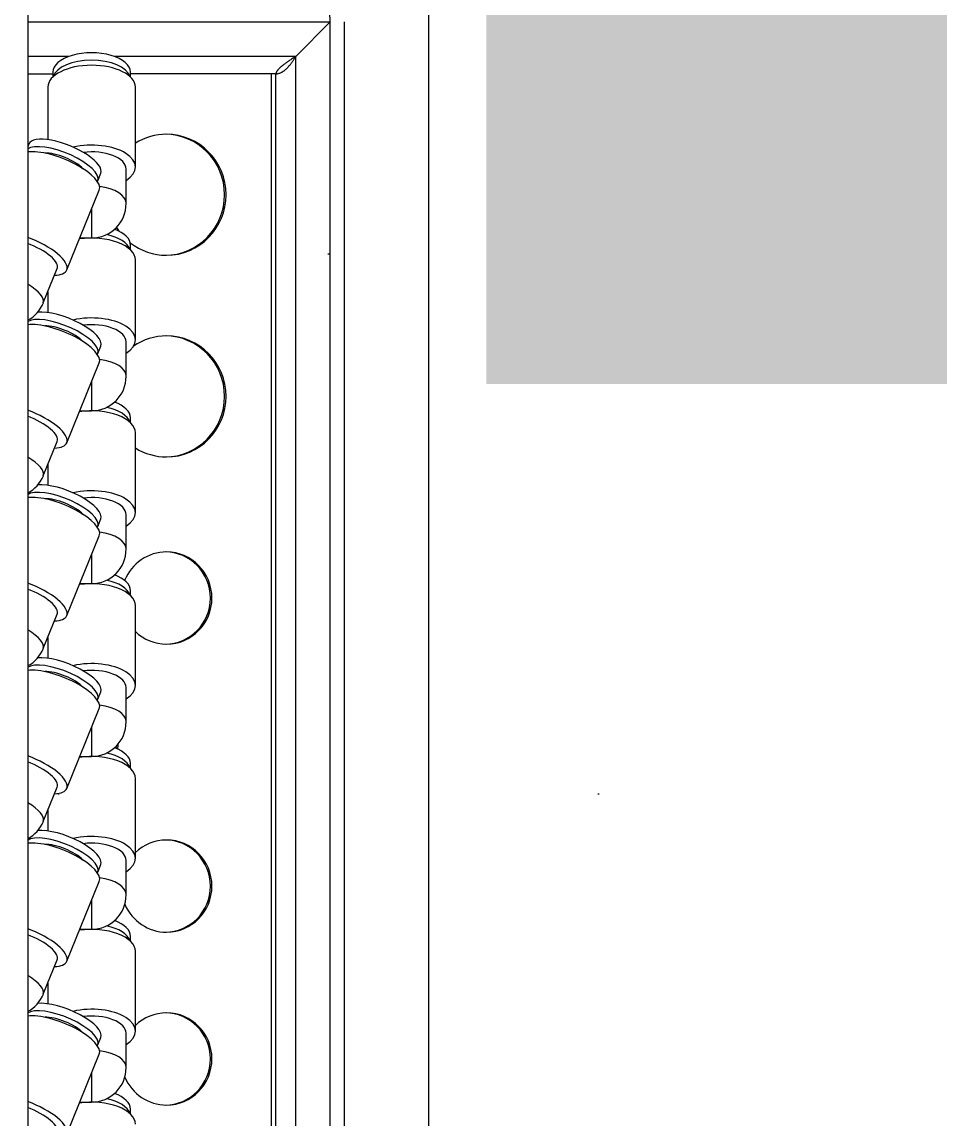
# Model space of a CAD drawing. Header units: millimetres. Extents: x -15291 to 293567, y -98510 to 49398.
# Drawn here: x 51809.3 to 51970, y 25612.4 to 25802.8 of the extents above; entities that cross this region are included whole.
import ezdxf

# ---------------------------------------------------------------- set-up
doc = ezdxf.new("R2010")
doc.units = ezdxf.units.MM
doc.header["$LTSCALE"] = 50
doc.header["$MEASUREMENT"] = 0
doc.linetypes.add('AUSGEZOGEN', pattern=[0])
for name, color, linetype in [('DV16_Standard', 7, 'CONTINUOUS'), ('EL01', 7, 'AUSGEZOGEN'), ('FFU', 4, 'CONTINUOUS'), ('RW01', 4, 'AUSGEZOGEN')]:
    doc.layers.add(name, color=color, linetype=linetype)

msp = doc.modelspace()

# ---------------------------------------------------------------- hatches: boundary and pattern name
at = {"layer": 'FFU'}
h = msp.add_hatch(dxfattribs=at)
h.set_pattern_fill('DOTS,_I', color=256, scale=1500, style=2)
h.set_pattern_definition([(0, (1800, -4800), (46.875, 93.75), [0, -93.75])])
h.paths.add_polyline_path([(51010, 24700), (51910, 24700), (51910, 25900), (51010, 25900)])

# ---------------------------------------------------------------- linework, layer by layer
at = {"layer": 'DV16_Standard', "color": 7, "linetype": 'Continuous', "ltscale": 254}
for p, q in [((51810.34, 25858.82), (51810.34, 25614.32)), ((51810.34, 25858.82), (51810.34, 25614.32)), ((51810.34, 25858.82), (51810.34, 25511.82)), ((51810.34, 25858.82), (51810.34, 25511.82)), ((51810.34, 25802.82), (51862.86, 25802.82)), ((51810.34, 25802.82), (51862.86, 25802.82)), ((51862.86, 25802.82), (51856.9, 25796.82)), ((51862.86, 25802.82), (51856.9, 25796.82)), ((51862.86, 25802.82), (51856.9, 25796.82)), ((51862.86, 25802.82), (51856.9, 25796.82)), ((51862.86, 25502.82), (51862.86, 25802.82)), ((51862.86, 25502.82), (51862.86, 25802.82)), ((51865.34, 25502.82), (51865.34, 25802.82)), ((51865.34, 25502.82), (51865.34, 25802.82)), ((51817.45, 25796.82), (51810.34, 25796.82)), ((51817.45, 25796.82), (51810.34, 25796.82)), ((51817.45, 25796.82), (51810.34, 25796.82)), ((51817.45, 25796.82), (51810.34, 25796.82)), ((51856.9, 25796.82), (51825.42, 25796.82)), ((51856.9, 25796.82), (51825.42, 25796.82)), ((51856.9, 25796.82), (51825.42, 25796.82)), ((51856.9, 25796.82), (51825.42, 25796.82)), ((51856.9, 25508.82), (51856.9, 25796.82)), ((51856.9, 25508.82), (51856.9, 25796.82)), ((51810.34, 25793.82), (51814.69, 25793.82)), ((51810.34, 25793.82), (51814.69, 25793.82)), ((51810.34, 25793.82), (51814.69, 25793.82)), ((51810.34, 25793.82), (51814.69, 25793.82)), ((51814.69, 25794.1), (51814.69, 25793.25)), ((51814.69, 25794.1), (51814.69, 25793.25)), ((51814.69, 25794.1), (51814.69, 25793.25)), ((51814.69, 25794.1), (51814.69, 25793.25)), ((51828.19, 25793.25), (51828.19, 25794.1)), ((51828.19, 25793.25), (51828.19, 25794.1)), ((51828.19, 25793.25), (51828.19, 25794.1)), ((51828.19, 25793.25), (51828.19, 25794.1)), ((51853.43, 25793.82), (51828.19, 25793.82)), ((51853.43, 25793.82), (51828.19, 25793.82)), ((51853.43, 25793.82), (51828.19, 25793.82)), ((51853.43, 25793.82), (51828.19, 25793.82)), ((51852.65, 25511.82), (51852.65, 25793.82)), ((51852.65, 25511.82), (51852.65, 25793.82)), ((51853.43, 25511.82), (51853.43, 25793.82)), ((51853.43, 25511.82), (51853.43, 25793.82)), ((51813.84, 25791.5), (51813.84, 25782.39)), ((51813.84, 25791.5), (51813.84, 25782.39)), ((51813.84, 25791.5), (51813.84, 25782.39)), ((51813.84, 25791.5), (51813.84, 25782.39)), ((51829.04, 25777.64), (51829.04, 25791.5)), ((51829.04, 25777.64), (51829.04, 25791.5)), ((51829.04, 25777.64), (51829.04, 25791.5)), ((51829.04, 25777.64), (51829.04, 25791.5)), ((51810.54, 25781.65), (51810.34, 25781.14)), ((51810.54, 25781.65), (51810.34, 25781.14)), ((51810.54, 25781.65), (51810.34, 25781.14)), ((51810.54, 25781.65), (51810.34, 25781.14)), ((51822.51, 25775.25), (51823.04, 25776.55)), ((51822.51, 25775.25), (51823.04, 25776.55)), ((51822.51, 25775.25), (51823.04, 25776.55)), ((51827.44, 25771.32), (51827.44, 25777.27)), ((51827.44, 25771.32), (51827.44, 25777.27)), ((51827.44, 25771.32), (51827.44, 25777.27)), ((51827.44, 25771.32), (51827.44, 25777.27)), ((51817.11, 25759.77), (51822.77, 25773.63)), ((51817.11, 25759.77), (51822.77, 25773.63)), ((51817.11, 25759.77), (51822.77, 25773.63)), ((51817.11, 25759.77), (51822.77, 25773.63)), ((51821.44, 25770.36), (51821.44, 25765.32)), ((51821.44, 25770.36), (51821.44, 25765.32)), ((51821.44, 25770.36), (51821.44, 25765.32)), ((51821.44, 25770.36), (51821.44, 25765.32)), ((51819.38, 25765.32), (51821.44, 25765.32)), ((51819.38, 25765.32), (51821.44, 25765.32)), ((51819.38, 25765.32), (51821.44, 25765.32)), ((51819.38, 25765.32), (51821.44, 25765.32)), ((51828.19, 25763.25), (51828.19, 25764.1)), ((51828.19, 25763.25), (51828.19, 25764.1)), ((51828.19, 25763.25), (51828.19, 25764.1)), ((51828.19, 25763.25), (51828.19, 25764.1)), ((51829.04, 25747.64), (51829.04, 25761.5)), ((51829.04, 25747.64), (51829.04, 25761.5)), ((51829.04, 25747.64), (51829.04, 25761.5)), ((51829.04, 25747.64), (51829.04, 25761.5)), ((51813.05, 25754.05), (51815.48, 25760)), ((51813.05, 25754.05), (51815.48, 25760)), ((51813.05, 25754.05), (51815.48, 25760)), ((51813.05, 25754.05), (51815.48, 25760)), ((51813.84, 25755.98), (51813.84, 25752.39)), ((51813.84, 25755.98), (51813.84, 25752.39)), ((51813.84, 25755.98), (51813.84, 25752.39)), ((51813.84, 25755.98), (51813.84, 25752.39)), ((51827.44, 25741.32), (51827.44, 25747.27)), ((51827.44, 25741.32), (51827.44, 25747.27)), ((51827.44, 25741.32), (51827.44, 25747.27)), ((51827.44, 25741.32), (51827.44, 25747.27)), ((51822.51, 25745.25), (51823.04, 25746.55)), ((51822.51, 25745.25), (51823.04, 25746.55)), ((51822.51, 25745.25), (51823.04, 25746.55)), ((51822.51, 25745.25), (51823.04, 25746.55)), ((51817.11, 25729.77), (51822.77, 25743.63)), ((51817.11, 25729.77), (51822.77, 25743.63)), ((51817.11, 25729.77), (51822.77, 25743.63)), ((51817.11, 25729.77), (51822.77, 25743.63)), ((51821.44, 25740.36), (51821.44, 25735.32)), ((51821.44, 25740.36), (51821.44, 25735.32)), ((51821.44, 25740.36), (51821.44, 25735.32)), ((51821.44, 25740.36), (51821.44, 25735.32)), ((51819.38, 25735.32), (51821.44, 25735.32)), ((51819.38, 25735.32), (51821.44, 25735.32)), ((51819.38, 25735.32), (51821.44, 25735.32)), ((51819.38, 25735.32), (51821.44, 25735.32)), ((51828.19, 25733.25), (51828.19, 25734.1)), ((51828.19, 25733.25), (51828.19, 25734.1)), ((51828.19, 25733.25), (51828.19, 25734.1)), ((51828.19, 25733.25), (51828.19, 25734.1)), ((51829.04, 25717.64), (51829.04, 25731.5)), ((51829.04, 25717.64), (51829.04, 25731.5)), ((51829.04, 25717.64), (51829.04, 25731.5)), ((51829.04, 25717.64), (51829.04, 25731.5)), ((51813.05, 25724.05), (51815.48, 25730)), ((51813.05, 25724.05), (51815.48, 25730)), ((51813.05, 25724.05), (51815.48, 25730)), ((51813.05, 25724.05), (51815.48, 25730)), ((51813.84, 25725.98), (51813.84, 25722.39)), ((51813.84, 25725.98), (51813.84, 25722.39)), ((51813.84, 25725.98), (51813.84, 25722.39)), ((51813.84, 25725.98), (51813.84, 25722.39)), ((51827.44, 25711.32), (51827.44, 25717.27)), ((51827.44, 25711.32), (51827.44, 25717.27)), ((51827.44, 25711.32), (51827.44, 25717.27)), ((51822.51, 25715.25), (51823.04, 25716.55)), ((51822.51, 25715.25), (51823.04, 25716.55)), ((51822.51, 25715.25), (51823.04, 25716.55)), ((51817.11, 25699.77), (51822.77, 25713.63)), ((51817.11, 25699.77), (51822.77, 25713.63)), ((51817.11, 25699.77), (51822.77, 25713.63)), ((51817.11, 25699.77), (51822.77, 25713.63)), ((51821.44, 25710.36), (51821.44, 25705.32)), ((51821.44, 25710.36), (51821.44, 25705.32)), ((51821.44, 25710.36), (51821.44, 25705.32)), ((51821.44, 25710.36), (51821.44, 25705.32)), ((51819.38, 25705.32), (51821.44, 25705.32)), ((51819.38, 25705.32), (51821.44, 25705.32)), ((51819.38, 25705.32), (51821.44, 25705.32)), ((51819.38, 25705.32), (51821.44, 25705.32)), ((51828.19, 25703.25), (51828.19, 25704.1)), ((51828.19, 25703.25), (51828.19, 25704.1)), ((51828.19, 25703.25), (51828.19, 25704.1)), ((51828.19, 25703.25), (51828.19, 25704.1)), ((51829.04, 25687.64), (51829.04, 25701.5)), ((51829.04, 25687.64), (51829.04, 25701.5)), ((51829.04, 25687.64), (51829.04, 25701.5)), ((51829.04, 25687.64), (51829.04, 25701.5)), ((51813.05, 25694.05), (51815.48, 25700)), ((51813.05, 25694.05), (51815.48, 25700)), ((51813.05, 25694.05), (51815.48, 25700)), ((51813.05, 25694.05), (51815.48, 25700)), ((51813.84, 25695.98), (51813.84, 25692.39)), ((51813.84, 25695.98), (51813.84, 25692.39)), ((51813.84, 25695.98), (51813.84, 25692.39)), ((51813.84, 25695.98), (51813.84, 25692.39)), ((51822.51, 25685.25), (51823.04, 25686.55)), ((51822.51, 25685.25), (51823.04, 25686.55)), ((51822.51, 25685.25), (51823.04, 25686.55)), ((51822.51, 25685.25), (51823.04, 25686.55)), ((51827.44, 25681.32), (51827.44, 25687.27)), ((51827.44, 25681.32), (51827.44, 25687.27)), ((51827.44, 25681.32), (51827.44, 25687.27)), ((51827.44, 25681.32), (51827.44, 25687.27)), ((51817.11, 25669.77), (51822.77, 25683.63)), ((51817.11, 25669.77), (51822.77, 25683.63)), ((51817.11, 25669.77), (51822.77, 25683.63)), ((51817.11, 25669.77), (51822.77, 25683.63)), ((51821.44, 25680.36), (51821.44, 25675.32)), ((51821.44, 25680.36), (51821.44, 25675.32)), ((51821.44, 25680.36), (51821.44, 25675.32)), ((51821.44, 25680.36), (51821.44, 25675.32)), ((51819.38, 25675.32), (51821.44, 25675.32)), ((51819.38, 25675.32), (51821.44, 25675.32)), ((51819.38, 25675.32), (51821.44, 25675.32)), ((51819.38, 25675.32), (51821.44, 25675.32)), ((51828.19, 25673.25), (51828.19, 25674.1)), ((51828.19, 25673.25), (51828.19, 25674.1)), ((51828.19, 25673.25), (51828.19, 25674.1)), ((51828.19, 25673.25), (51828.19, 25674.1)), ((51829.04, 25657.64), (51829.04, 25671.5)), ((51829.04, 25657.64), (51829.04, 25671.5)), ((51829.04, 25657.64), (51829.04, 25671.5)), ((51829.04, 25657.64), (51829.04, 25671.5)), ((51813.05, 25664.05), (51815.48, 25670)), ((51813.05, 25664.05), (51815.48, 25670)), ((51813.05, 25664.05), (51815.48, 25670)), ((51813.05, 25664.05), (51815.48, 25670)), ((51813.84, 25665.98), (51813.84, 25662.39)), ((51813.84, 25665.98), (51813.84, 25662.39)), ((51813.84, 25665.98), (51813.84, 25662.39)), ((51813.84, 25665.98), (51813.84, 25662.39)), ((51822.51, 25655.25), (51823.04, 25656.55)), ((51822.51, 25655.25), (51823.04, 25656.55)), ((51822.51, 25655.25), (51823.04, 25656.55)), ((51822.51, 25655.25), (51823.04, 25656.55)), ((51827.44, 25651.32), (51827.44, 25657.27)), ((51827.44, 25651.32), (51827.44, 25657.27)), ((51827.44, 25651.32), (51827.44, 25657.27)), ((51827.44, 25651.32), (51827.44, 25657.27)), ((51817.11, 25639.77), (51822.77, 25653.63)), ((51817.11, 25639.77), (51822.77, 25653.63)), ((51817.11, 25639.77), (51822.77, 25653.63)), ((51817.11, 25639.77), (51822.77, 25653.63)), ((51821.44, 25650.36), (51821.44, 25645.32)), ((51821.44, 25650.36), (51821.44, 25645.32)), ((51821.44, 25650.36), (51821.44, 25645.32)), ((51821.44, 25650.36), (51821.44, 25645.32)), ((51819.38, 25645.32), (51821.44, 25645.32)), ((51819.38, 25645.32), (51821.44, 25645.32)), ((51819.38, 25645.32), (51821.44, 25645.32)), ((51819.38, 25645.32), (51821.44, 25645.32)), ((51828.19, 25643.25), (51828.19, 25644.1)), ((51828.19, 25643.25), (51828.19, 25644.1)), ((51828.19, 25643.25), (51828.19, 25644.1)), ((51828.19, 25643.25), (51828.19, 25644.1)), ((51829.04, 25627.64), (51829.04, 25641.5)), ((51829.04, 25627.64), (51829.04, 25641.5)), ((51829.04, 25627.64), (51829.04, 25641.5)), ((51829.04, 25627.64), (51829.04, 25641.5)), ((51829.04, 25627.64), (51829.04, 25641.5)), ((51829.04, 25627.64), (51829.04, 25641.5)), ((51813.05, 25634.05), (51815.48, 25640)), ((51813.05, 25634.05), (51815.48, 25640)), ((51813.05, 25634.05), (51815.48, 25640)), ((51813.05, 25634.05), (51815.48, 25640)), ((51813.84, 25635.98), (51813.84, 25632.39)), ((51813.84, 25635.98), (51813.84, 25632.39)), ((51813.84, 25635.98), (51813.84, 25632.39)), ((51813.84, 25635.98), (51813.84, 25632.39)), ((51827.44, 25621.32), (51827.44, 25627.27)), ((51827.44, 25621.32), (51827.44, 25627.27)), ((51822.51, 25625.25), (51823.04, 25626.55)), ((51822.51, 25625.25), (51823.04, 25626.55)), ((51817.11, 25609.77), (51822.77, 25623.63)), ((51821.44, 25620.36), (51821.44, 25615.32)), ((51821.44, 25620.36), (51821.44, 25615.32)), ((51819.38, 25615.32), (51821.44, 25615.32)), ((51819.38, 25615.32), (51821.44, 25615.32)), ((51828.19, 25613.25), (51828.19, 25614.1)), ((51828.19, 25613.25), (51828.19, 25614.1))]:
    msp.add_line(p, q, dxfattribs=at)
for centre, start, end in [((51821.44, 25771.32), 270, 0), ((51821.44, 25771.32), 270, 0), ((51821.44, 25771.32), 270, 0), ((51821.44, 25771.32), 270, 0), ((51807.5, 25756.32), 298.2695, 337.7923), ((51807.5, 25756.32), 298.2695, 337.7923), ((51807.5, 25756.32), 298.2695, 337.7923), ((51807.5, 25756.32), 298.2695, 337.7923), ((51821.44, 25741.32), 270, 0), ((51821.44, 25741.32), 270, 0), ((51821.44, 25741.32), 270, 0), ((51821.44, 25741.32), 270, 0), ((51807.5, 25726.32), 298.2695, 337.7923), ((51807.5, 25726.32), 298.2695, 337.7923), ((51807.5, 25726.32), 298.2695, 337.7923), ((51807.5, 25726.32), 298.2695, 337.7923), ((51821.44, 25711.32), 270, 0), ((51821.44, 25711.32), 270, 0), ((51821.44, 25711.32), 270, 0), ((51821.44, 25711.32), 270, 0), ((51807.5, 25696.32), 298.2695, 337.7923), ((51807.5, 25696.32), 298.2695, 337.7923), ((51807.5, 25696.32), 298.2695, 337.7923), ((51807.5, 25696.32), 298.2695, 337.7923), ((51821.44, 25681.32), 270, 0), ((51821.44, 25681.32), 270, 0), ((51821.44, 25681.32), 270, 0), ((51821.44, 25681.32), 270, 0), ((51807.5, 25666.32), 298.2695, 337.7923), ((51807.5, 25666.32), 298.2695, 337.7923), ((51807.5, 25666.32), 298.2695, 337.7923), ((51807.5, 25666.32), 298.2695, 337.7923), ((51821.44, 25651.32), 270, 0), ((51821.44, 25651.32), 270, 0), ((51821.44, 25651.32), 270, 0), ((51821.44, 25651.32), 270, 0), ((51807.5, 25636.32), 298.2695, 337.7923), ((51807.5, 25636.32), 298.2695, 337.7923), ((51821.44, 25621.32), 270, 0), ((51821.44, 25621.32), 270, 0)]:
    msp.add_arc(centre, 6, start, end, dxfattribs=at)
for centre, major_axis, ratio, start_param, end_param in [((51862.34, 25802.82), (0, -3), 0.173648, 1.570796, 3.141593), ((51862.34, 25802.82), (0, -3), 0.173648, 1.570796, 3.141593), ((51821.44, 25794.1), (6.75, 0), 0.5, 0, 3.141593), ((51821.44, 25794.1), (6.75, 0), 0.5, 0, 3.141593), ((51821.44, 25794.1), (6.75, 0), 0.5, 0, 3.141593), ((51821.44, 25794.1), (6.75, 0), 0.5, 0, 3.141593), ((51821.44, 25791.5), (-7.6, 0), 0.5, 3.141593, 6.283185), ((51821.44, 25791.5), (-7.6, 0), 0.5, 3.141593, 6.283185), ((51821.44, 25791.5), (-7.6, 0), 0.5, 3.141593, 6.283185), ((51821.44, 25791.5), (-7.6, 0), 0.5, 3.141593, 6.283185), ((51821.44, 25792.8), (6.75, 0), 0.5, 0.155946, 2.985646), ((51821.44, 25792.8), (6.75, 0), 0.5, 0.155946, 2.985646), ((51821.44, 25792.8), (6.75, 0), 0.5, 0.155946, 2.985646), ((51821.44, 25792.8), (6.75, 0), 0.5, 0.155946, 2.985646), ((51816.26, 25777.8), (6.25, -2.55), 0.353553, 0, 2.932713), ((51816.26, 25777.8), (6.25, -2.55), 0.353553, 0, 2.932713), ((51816.26, 25777.8), (6.25, -2.55), 0.353553, 0, 2.932713), ((51816.26, 25777.8), (6.25, -2.55), 0.353553, 0, 2.932713), ((51816.79, 25779.1), (6.25, -2.55), 0.353553, 0, 3.141593), ((51816.79, 25779.1), (6.25, -2.55), 0.353553, 0, 3.141593), ((51816.79, 25779.1), (6.25, -2.55), 0.353553, 0, 3.141593), ((51821.44, 25777.64), (-7.6, 0), 0.5, 2.480747, 5.149905), ((51821.44, 25777.64), (-7.6, 0), 0.5, 2.480747, 5.149905), ((51821.44, 25777.64), (-7.6, 0), 0.5, 2.480747, 5.149905), ((51821.44, 25777.64), (-7.6, 0), 0.5, 2.480747, 5.149905), ((51834.45, 25772.82), (0, -10.5), 0.984808, 3.141593, 3.692418), ((51834.45, 25772.82), (0, -10.5), 0.984808, 3.141593, 3.692418), ((51834.45, 25772.82), (0, -10.5), 0.984808, 3.141593, 3.692418), ((51834.45, 25772.82), (0, -10.5), 0.984808, 3.141593, 3.692418), ((51834.19, 25772.82), (0, 10.5), 0.984808, 3.141593, 6.283185), ((51834.19, 25772.82), (0, 10.5), 0.984808, 3.141593, 6.283185), ((51834.19, 25772.82), (0, 10.5), 0.984808, 3.141593, 6.283185), ((51834.19, 25772.82), (0, 10.5), 0.984808, 3.141593, 6.283185), ((51834.45, 25772.82), (0, 10.5), 0.984808, 3.141593, 6.283185), ((51834.45, 25772.82), (0, 10.5), 0.984808, 3.141593, 6.283185), ((51834.45, 25772.82), (0, 10.5), 0.984808, 3.141593, 6.283185), ((51815.73, 25776.5), (7.04, -2.87), 0.353553, 0, 2.57597), ((51815.73, 25776.5), (7.04, -2.87), 0.353553, 0, 2.57597), ((51815.73, 25776.5), (7.04, -2.87), 0.353553, 0, 2.57597), ((51815.73, 25776.5), (7.04, -2.87), 0.353553, 0, 2.57597), ((51816.26, 25777.8), (4.17, -1.7), 0.353553, 0.65508, 2.486513), ((51816.26, 25777.8), (4.17, -1.7), 0.353553, 0.65508, 2.486513), ((51816.26, 25777.8), (4.17, -1.7), 0.353553, 0.65508, 2.486513), ((51816.26, 25777.8), (4.17, -1.7), 0.353553, 0.65508, 2.486513), ((51821.44, 25777.27), (6, 0), 0.5, 0, 1.815311), ((51821.44, 25777.27), (6, 0), 0.5, 0, 1.815311), ((51821.44, 25777.27), (6, 0), 0.5, 0, 1.815311), ((51821.44, 25777.27), (6, 0), 0.5, 0, 1.815311), ((51816.26, 25777.8), (6.25, -2.55), 0.353553, 6.216831, 6.283185), ((51816.26, 25777.8), (6.25, -2.55), 0.353553, 6.216831, 6.283185), ((51816.26, 25777.8), (6.25, -2.55), 0.353553, 6.216831, 6.283185), ((51816.26, 25777.8), (6.25, -2.55), 0.353553, 6.216831, 6.283185), ((51821.44, 25771.32), (-6, 0), 0.5, 3.141593, 4.4796), ((51821.44, 25771.32), (-6, 0), 0.5, 3.141593, 4.4796), ((51821.44, 25771.32), (-6, 0), 0.5, 3.141593, 4.4796), ((51821.44, 25771.32), (-6, 0), 0.5, 3.141593, 4.4796), ((51821.44, 25764.1), (6.75, 0), 0.5, 0, 0.941324), ((51821.44, 25764.1), (6.75, 0), 0.5, 0, 0.941324), ((51821.44, 25764.1), (6.75, 0), 0.5, 0, 0.941324), ((51821.44, 25764.1), (6.75, 0), 0.5, 0, 0.941324), ((51834.45, 25772.82), (0, -10.5), 0.984808, 5.283192, 5.359762), ((51834.45, 25772.82), (0, -10.5), 0.984808, 5.283192, 5.359762), ((51834.45, 25772.82), (0, -10.5), 0.984808, 5.283192, 5.359762), ((51834.45, 25772.82), (0, -10.5), 0.984808, 5.283192, 5.359762), ((51810.08, 25762.64), (7.04, -2.87), 0.353553, 0, 1.677454), ((51810.08, 25762.64), (7.04, -2.87), 0.353553, 0, 1.677454), ((51810.08, 25762.64), (7.04, -2.87), 0.353553, 0, 1.677454), ((51810.08, 25762.64), (7.04, -2.87), 0.353553, 0, 1.677454), ((51809.92, 25762.27), (5.55, -2.27), 0.353553, 0, 1.640607), ((51809.92, 25762.27), (5.55, -2.27), 0.353553, 0, 1.640607), ((51809.92, 25762.27), (5.55, -2.27), 0.353553, 0, 1.640607), ((51809.92, 25762.27), (5.55, -2.27), 0.353553, 0, 1.640607), ((51821.44, 25761.5), (-7.6, 0), 0.5, 3.141593, 4.99639), ((51821.44, 25761.5), (-7.6, 0), 0.5, 3.141593, 4.99639), ((51821.44, 25761.5), (-7.6, 0), 0.5, 3.141593, 4.99639), ((51821.44, 25761.5), (-7.6, 0), 0.5, 3.141593, 4.99639), ((51821.44, 25762.8), (6.75, 0), 0.5, 0.155946, 1.175524), ((51821.44, 25762.8), (6.75, 0), 0.5, 0.155946, 1.175524), ((51821.44, 25762.8), (6.75, 0), 0.5, 0.155946, 1.175524), ((51821.44, 25762.8), (6.75, 0), 0.5, 0.155946, 1.175524), ((51834.45, 25772.82), (0, -10.5), 0.984808, 5.626705, 6.283185), ((51834.45, 25772.82), (0, -10.5), 0.984808, 5.626705, 6.283185), ((51834.45, 25772.82), (0, -10.5), 0.984808, 5.626705, 6.283185), ((51834.45, 25772.82), (0, -10.5), 0.984808, 5.626705, 6.283185), ((51810.08, 25762.64), (7.04, -2.87), 0.353553, 5.62234, 6.283185), ((51810.08, 25762.64), (7.04, -2.87), 0.353553, 5.62234, 6.283185), ((51810.08, 25762.64), (7.04, -2.87), 0.353553, 5.62234, 6.283185), ((51810.08, 25762.64), (7.04, -2.87), 0.353553, 5.62234, 6.283185), ((51807.5, 25756.32), (-5.55, 2.27), 0.353553, 3.141593, 4.324824), ((51807.5, 25756.32), (-5.55, 2.27), 0.353553, 3.141593, 4.324824), ((51807.5, 25756.32), (-5.55, 2.27), 0.353553, 3.141593, 4.324824), ((51807.5, 25756.32), (-5.55, 2.27), 0.353553, 3.141593, 4.324824), ((51816.26, 25747.8), (6.25, -2.55), 0.353553, 0, 2.932713), ((51816.26, 25747.8), (6.25, -2.55), 0.353553, 0, 2.932713), ((51816.26, 25747.8), (6.25, -2.55), 0.353553, 0, 2.932713), ((51816.26, 25747.8), (6.25, -2.55), 0.353553, 0, 2.932713), ((51816.79, 25749.1), (6.25, -2.55), 0.353553, 0, 2.558368), ((51816.79, 25749.1), (6.25, -2.55), 0.353553, 0, 2.558368), ((51816.79, 25749.1), (6.25, -2.55), 0.353553, 0, 2.558368), ((51816.79, 25749.1), (6.25, -2.55), 0.353553, 0, 2.558368), ((51821.44, 25747.64), (-7.6, 0), 0.5, 2.480747, 5.149905), ((51821.44, 25747.64), (-7.6, 0), 0.5, 2.480747, 5.149905), ((51821.44, 25747.64), (-7.6, 0), 0.5, 2.480747, 5.149905), ((51821.44, 25747.64), (-7.6, 0), 0.5, 2.480747, 5.149905), ((51815.73, 25746.5), (7.04, -2.87), 0.353553, 0, 2.57597), ((51815.73, 25746.5), (7.04, -2.87), 0.353553, 0, 2.57597), ((51815.73, 25746.5), (7.04, -2.87), 0.353553, 0, 2.57597), ((51815.73, 25746.5), (7.04, -2.87), 0.353553, 0, 2.57597), ((51816.26, 25747.8), (4.17, -1.7), 0.353553, 0.655081, 2.486512), ((51816.26, 25747.8), (4.17, -1.7), 0.353553, 0.655081, 2.486512), ((51816.26, 25747.8), (4.17, -1.7), 0.353553, 0.655081, 2.486512), ((51816.26, 25747.8), (4.17, -1.7), 0.353553, 0.655081, 2.486512), ((51821.44, 25747.27), (6, 0), 0.5, 0, 1.815311), ((51821.44, 25747.27), (6, 0), 0.5, 0, 1.815311), ((51821.44, 25747.27), (6, 0), 0.5, 0, 1.815311), ((51821.44, 25747.27), (6, 0), 0.5, 0, 1.815311), ((51834.45, 25737.82), (0, -10.5), 0.984808, 3.141593, 3.728218), ((51834.45, 25737.82), (0, -10.5), 0.984808, 3.141593, 3.728218), ((51834.45, 25737.82), (0, -10.5), 0.984808, 3.141593, 3.728218), ((51834.45, 25737.82), (0, -10.5), 0.984808, 3.141593, 3.728218), ((51834.19, 25737.82), (0, 10.5), 0.984808, 3.141593, 6.283185), ((51834.19, 25737.82), (0, 10.5), 0.984808, 3.141593, 6.283185), ((51834.19, 25737.82), (0, 10.5), 0.984808, 3.141593, 6.283185), ((51834.19, 25737.82), (0, 10.5), 0.984808, 3.141593, 6.283185), ((51834.45, 25737.82), (0, 10.5), 0.984808, 3.141593, 6.283185), ((51834.45, 25737.82), (0, 10.5), 0.984808, 3.141593, 6.283185), ((51834.45, 25737.82), (0, 10.5), 0.984808, 3.141593, 6.283185), ((51816.26, 25747.8), (6.25, -2.55), 0.353553, 6.21683, 6.283185), ((51816.26, 25747.8), (6.25, -2.55), 0.353553, 6.21683, 6.283185), ((51816.26, 25747.8), (6.25, -2.55), 0.353553, 6.21683, 6.283185), ((51816.26, 25747.8), (6.25, -2.55), 0.353553, 6.21683, 6.283185), ((51821.44, 25741.32), (-6, 0), 0.5, 3.141593, 4.4796), ((51821.44, 25741.32), (-6, 0), 0.5, 3.141593, 4.4796), ((51821.44, 25741.32), (-6, 0), 0.5, 3.141593, 4.4796), ((51821.44, 25741.32), (-6, 0), 0.5, 3.141593, 4.4796), ((51821.44, 25732.8), (6.75, 0), 0.5, 0.155947, 1.175524), ((51821.44, 25732.8), (6.75, 0), 0.5, 0.155947, 1.175524), ((51821.44, 25732.8), (6.75, 0), 0.5, 0.155947, 1.175524), ((51821.44, 25732.8), (6.75, 0), 0.5, 0.155947, 1.175524), ((51821.44, 25734.1), (6.75, 0), 0.5, 0, 0.941324), ((51821.44, 25734.1), (6.75, 0), 0.5, 0, 0.941324), ((51821.44, 25734.1), (6.75, 0), 0.5, 0, 0.941324), ((51821.44, 25734.1), (6.75, 0), 0.5, 0, 0.941324), ((51810.08, 25732.64), (7.04, -2.87), 0.353553, 0, 1.677454), ((51810.08, 25732.64), (7.04, -2.87), 0.353553, 0, 1.677454), ((51810.08, 25732.64), (7.04, -2.87), 0.353553, 0, 1.677454), ((51810.08, 25732.64), (7.04, -2.87), 0.353553, 0, 1.677454), ((51809.92, 25732.27), (5.55, -2.27), 0.353553, 0, 1.640607), ((51809.92, 25732.27), (5.55, -2.27), 0.353553, 0, 1.640607), ((51809.92, 25732.27), (5.55, -2.27), 0.353553, 0, 1.640607), ((51809.92, 25732.27), (5.55, -2.27), 0.353553, 0, 1.640607), ((51821.44, 25731.5), (-7.6, 0), 0.5, 3.141593, 4.99639), ((51821.44, 25731.5), (-7.6, 0), 0.5, 3.141593, 4.99639), ((51821.44, 25731.5), (-7.6, 0), 0.5, 3.141593, 4.99639), ((51821.44, 25731.5), (-7.6, 0), 0.5, 3.141593, 4.99639), ((51810.08, 25732.64), (7.04, -2.87), 0.353553, 5.62234, 6.283185), ((51810.08, 25732.64), (7.04, -2.87), 0.353553, 5.62234, 6.283185), ((51810.08, 25732.64), (7.04, -2.87), 0.353553, 5.62234, 6.283185), ((51810.08, 25732.64), (7.04, -2.87), 0.353553, 5.62234, 6.283185), ((51834.45, 25737.82), (0, -10.5), 0.984808, 5.73236, 6.283185), ((51834.45, 25737.82), (0, -10.5), 0.984808, 5.73236, 6.283185), ((51834.45, 25737.82), (0, -10.5), 0.984808, 5.73236, 6.283185), ((51834.45, 25737.82), (0, -10.5), 0.984808, 5.73236, 6.283185), ((51807.5, 25726.32), (-5.55, 2.27), 0.353553, 3.141593, 4.324824), ((51807.5, 25726.32), (-5.55, 2.27), 0.353553, 3.141593, 4.324824), ((51807.5, 25726.32), (-5.55, 2.27), 0.353553, 3.141593, 4.324824), ((51807.5, 25726.32), (-5.55, 2.27), 0.353553, 3.141593, 4.324824), ((51816.79, 25719.1), (6.25, -2.55), 0.353553, 0, 2.558368), ((51816.79, 25719.1), (6.25, -2.55), 0.353553, 0, 2.558368), ((51816.79, 25719.1), (6.25, -2.55), 0.353553, 0, 2.558368), ((51816.79, 25719.1), (6.25, -2.55), 0.353553, 0, 2.558368), ((51816.26, 25717.8), (6.25, -2.55), 0.353553, 0, 2.932713), ((51816.26, 25717.8), (6.25, -2.55), 0.353553, 0, 2.932713), ((51816.26, 25717.8), (6.25, -2.55), 0.353553, 0, 2.932713), ((51816.26, 25717.8), (6.25, -2.55), 0.353553, 0, 2.932713), ((51821.44, 25717.64), (-7.6, 0), 0.5, 2.480747, 5.149905), ((51821.44, 25717.64), (-7.6, 0), 0.5, 2.480747, 5.149905), ((51821.44, 25717.64), (-7.6, 0), 0.5, 2.480747, 5.149905), ((51821.44, 25717.64), (-7.6, 0), 0.5, 2.480747, 5.149905), ((51815.73, 25716.5), (7.04, -2.87), 0.353553, 0, 2.57597), ((51815.73, 25716.5), (7.04, -2.87), 0.353553, 0, 2.57597), ((51815.73, 25716.5), (7.04, -2.87), 0.353553, 0, 2.57597), ((51815.73, 25716.5), (7.04, -2.87), 0.353553, 0, 2.57597), ((51816.26, 25717.8), (4.17, -1.7), 0.353553, 0.65508, 2.486513), ((51816.26, 25717.8), (4.17, -1.7), 0.353553, 0.65508, 2.486513), ((51816.26, 25717.8), (4.17, -1.7), 0.353553, 0.65508, 2.486513), ((51816.26, 25717.8), (4.17, -1.7), 0.353553, 0.65508, 2.486513), ((51821.44, 25717.27), (6, 0), 0.5, 0, 1.815311), ((51821.44, 25717.27), (6, 0), 0.5, 0, 1.815311), ((51821.44, 25717.27), (6, 0), 0.5, 0, 1.815311), ((51821.44, 25717.27), (6, 0), 0.5, 0, 1.815311), ((51816.26, 25717.8), (6.25, -2.55), 0.353553, 6.21683, 6.283185), ((51816.26, 25717.8), (6.25, -2.55), 0.353553, 6.21683, 6.283185), ((51816.26, 25717.8), (6.25, -2.55), 0.353553, 6.21683, 6.283185), ((51816.26, 25717.8), (6.25, -2.55), 0.353553, 6.21683, 6.283185), ((51821.44, 25711.32), (-6, 0), 0.5, 3.141593, 4.4796), ((51821.44, 25711.32), (-6, 0), 0.5, 3.141593, 4.4796), ((51821.44, 25711.32), (-6, 0), 0.5, 3.141593, 4.4796), ((51821.44, 25711.32), (-6, 0), 0.5, 3.141593, 4.4796), ((51834.45, 25702.82), (0, -8), 0.984808, 3.141593, 4.320074), ((51834.45, 25702.82), (0, -8), 0.984808, 3.141593, 4.320074), ((51834.45, 25702.82), (0, -8), 0.984808, 3.141593, 4.320074), ((51834.45, 25702.82), (0, -8), 0.984808, 3.141593, 4.320074), ((51834.19, 25702.82), (0, 8), 0.984808, 3.141593, 6.283185), ((51834.19, 25702.82), (0, 8), 0.984808, 3.141593, 6.283185), ((51834.19, 25702.82), (0, 8), 0.984808, 3.141593, 6.283185), ((51834.19, 25702.82), (0, 8), 0.984808, 3.141593, 6.283185), ((51834.45, 25702.82), (0, 8), 0.984808, 3.141593, 6.283185), ((51834.45, 25702.82), (0, 8), 0.984808, 3.141593, 6.283185), ((51834.45, 25702.82), (0, 8), 0.984808, 3.141593, 6.283185), ((51834.45, 25702.82), (0, 8), 0.984808, 3.141593, 6.283185), ((51810.08, 25702.64), (7.04, -2.87), 0.353553, 0, 1.677454), ((51810.08, 25702.64), (7.04, -2.87), 0.353553, 0, 1.677454), ((51810.08, 25702.64), (7.04, -2.87), 0.353553, 0, 1.677454), ((51810.08, 25702.64), (7.04, -2.87), 0.353553, 0, 1.677454), ((51821.44, 25701.5), (-7.6, 0), 0.5, 3.141593, 4.99639), ((51821.44, 25701.5), (-7.6, 0), 0.5, 3.141593, 4.99639), ((51821.44, 25701.5), (-7.6, 0), 0.5, 3.141593, 4.99639), ((51821.44, 25701.5), (-7.6, 0), 0.5, 3.141593, 4.99639), ((51821.44, 25702.8), (6.75, 0), 0.5, 0.155946, 1.175524), ((51821.44, 25702.8), (6.75, 0), 0.5, 0.155946, 1.175524), ((51821.44, 25702.8), (6.75, 0), 0.5, 0.155946, 1.175524), ((51821.44, 25702.8), (6.75, 0), 0.5, 0.155946, 1.175524), ((51821.44, 25704.1), (6.75, 0), 0.5, 0, 0.941324), ((51821.44, 25704.1), (6.75, 0), 0.5, 0, 0.941324), ((51821.44, 25704.1), (6.75, 0), 0.5, 0, 0.941324), ((51821.44, 25704.1), (6.75, 0), 0.5, 0, 0.941324), ((51809.92, 25702.27), (5.55, -2.27), 0.353553, 0, 1.640607), ((51809.92, 25702.27), (5.55, -2.27), 0.353553, 0, 1.640607), ((51809.92, 25702.27), (5.55, -2.27), 0.353553, 0, 1.640607), ((51809.92, 25702.27), (5.55, -2.27), 0.353553, 0, 1.640607), ((51810.08, 25702.64), (7.04, -2.87), 0.353553, 5.62234, 6.283185), ((51810.08, 25702.64), (7.04, -2.87), 0.353553, 5.62234, 6.283185), ((51810.08, 25702.64), (7.04, -2.87), 0.353553, 5.62234, 6.283185), ((51810.08, 25702.64), (7.04, -2.87), 0.353553, 5.62234, 6.283185), ((51807.5, 25696.32), (-5.55, 2.27), 0.353553, 3.141593, 4.324824), ((51807.5, 25696.32), (-5.55, 2.27), 0.353553, 3.141593, 4.324824), ((51807.5, 25696.32), (-5.55, 2.27), 0.353553, 3.141593, 4.324824), ((51807.5, 25696.32), (-5.55, 2.27), 0.353553, 3.141593, 4.324824), ((51834.45, 25702.82), (0, -8), 0.984808, 5.525901, 6.283185), ((51834.45, 25702.82), (0, -8), 0.984808, 5.525901, 6.283185), ((51834.45, 25702.82), (0, -8), 0.984808, 5.525901, 6.283185), ((51834.45, 25702.82), (0, -8), 0.984808, 5.525901, 6.283185), ((51816.79, 25689.1), (6.25, -2.55), 0.353553, 0, 2.558368), ((51816.79, 25689.1), (6.25, -2.55), 0.353553, 0, 2.558368), ((51816.79, 25689.1), (6.25, -2.55), 0.353553, 0, 2.558368), ((51816.79, 25689.1), (6.25, -2.55), 0.353553, 0, 2.558368), ((51816.26, 25687.8), (6.25, -2.55), 0.353553, 0, 2.932713), ((51816.26, 25687.8), (6.25, -2.55), 0.353553, 0, 2.932713), ((51816.26, 25687.8), (6.25, -2.55), 0.353553, 0, 2.932713), ((51816.26, 25687.8), (6.25, -2.55), 0.353553, 0, 2.932713), ((51815.73, 25686.5), (7.04, -2.87), 0.353553, 0, 2.57597), ((51815.73, 25686.5), (7.04, -2.87), 0.353553, 0, 2.57597), ((51815.73, 25686.5), (7.04, -2.87), 0.353553, 0, 2.57597), ((51815.73, 25686.5), (7.04, -2.87), 0.353553, 0, 2.57597), ((51816.26, 25687.8), (4.17, -1.7), 0.353553, 0.655081, 2.486512), ((51816.26, 25687.8), (4.17, -1.7), 0.353553, 0.655081, 2.486512), ((51816.26, 25687.8), (4.17, -1.7), 0.353553, 0.655081, 2.486512), ((51816.26, 25687.8), (4.17, -1.7), 0.353553, 0.655081, 2.486512), ((51821.44, 25687.64), (-7.6, 0), 0.5, 2.480747, 5.149905), ((51821.44, 25687.64), (-7.6, 0), 0.5, 2.480747, 5.149905), ((51821.44, 25687.64), (-7.6, 0), 0.5, 2.480747, 5.149905), ((51821.44, 25687.64), (-7.6, 0), 0.5, 2.480747, 5.149905), ((51821.44, 25687.27), (6, 0), 0.5, 0, 1.815311), ((51821.44, 25687.27), (6, 0), 0.5, 0, 1.815311), ((51821.44, 25687.27), (6, 0), 0.5, 0, 1.815311), ((51821.44, 25687.27), (6, 0), 0.5, 0, 1.815311), ((51816.26, 25687.8), (6.25, -2.55), 0.353553, 6.216829, 6.283185), ((51816.26, 25687.8), (6.25, -2.55), 0.353553, 6.216829, 6.283185), ((51816.26, 25687.8), (6.25, -2.55), 0.353553, 6.216829, 6.283185), ((51816.26, 25687.8), (6.25, -2.55), 0.353553, 6.216829, 6.283185), ((51821.44, 25681.32), (-6, 0), 0.5, 3.141593, 4.4796), ((51821.44, 25681.32), (-6, 0), 0.5, 3.141593, 4.4796), ((51821.44, 25681.32), (-6, 0), 0.5, 3.141593, 4.4796), ((51821.44, 25681.32), (-6, 0), 0.5, 3.141593, 4.4796), ((51821.44, 25674.1), (6.75, 0), 0.5, 0, 0.941324), ((51821.44, 25674.1), (6.75, 0), 0.5, 0, 0.941324), ((51821.44, 25674.1), (6.75, 0), 0.5, 0, 0.941324), ((51821.44, 25674.1), (6.75, 0), 0.5, 0, 0.941324), ((51819.42, 25677.82), (0, 6.5), 0.984808, 4.539829, 4.615), ((51819.42, 25677.82), (0, 6.5), 0.984808, 4.539829, 4.615), ((51819.42, 25677.82), (0, 6.5), 0.984808, 4.539829, 4.615), ((51819.42, 25677.82), (0, 6.5), 0.984808, 4.539829, 4.615), ((51819.68, 25677.82), (0, 6.5), 0.984808, 4.523531, 4.664458), ((51819.68, 25677.82), (0, 6.5), 0.984808, 4.523531, 4.664458), ((51819.68, 25677.82), (0, 6.5), 0.984808, 4.523531, 4.664458), ((51819.68, 25677.82), (0, 6.5), 0.984808, 4.523531, 4.664458), ((51810.08, 25672.64), (7.04, -2.87), 0.353553, 0, 1.677454), ((51810.08, 25672.64), (7.04, -2.87), 0.353553, 0, 1.677454), ((51810.08, 25672.64), (7.04, -2.87), 0.353553, 0, 1.677454), ((51810.08, 25672.64), (7.04, -2.87), 0.353553, 0, 1.677454), ((51821.44, 25671.5), (-7.6, 0), 0.5, 3.141593, 4.99639), ((51821.44, 25671.5), (-7.6, 0), 0.5, 3.141593, 4.99639), ((51821.44, 25671.5), (-7.6, 0), 0.5, 3.141593, 4.99639), ((51821.44, 25671.5), (-7.6, 0), 0.5, 3.141593, 4.99639), ((51821.44, 25672.8), (6.75, 0), 0.5, 0.155943, 1.175524), ((51821.44, 25672.8), (6.75, 0), 0.5, 0.155943, 1.175524), ((51821.44, 25672.8), (6.75, 0), 0.5, 0.155943, 1.175524), ((51821.44, 25672.8), (6.75, 0), 0.5, 0.155943, 1.175524), ((51809.92, 25672.27), (5.55, -2.27), 0.353553, 0, 1.640607), ((51809.92, 25672.27), (5.55, -2.27), 0.353553, 0, 1.640607), ((51809.92, 25672.27), (5.55, -2.27), 0.353553, 0, 1.640607), ((51809.92, 25672.27), (5.55, -2.27), 0.353553, 0, 1.640607), ((51810.08, 25672.64), (7.04, -2.87), 0.353553, 5.62234, 6.283185), ((51810.08, 25672.64), (7.04, -2.87), 0.353553, 5.62234, 6.283185), ((51810.08, 25672.64), (7.04, -2.87), 0.353553, 5.62234, 6.283185), ((51810.08, 25672.64), (7.04, -2.87), 0.353553, 5.62234, 6.283185), ((51807.5, 25666.32), (-5.55, 2.27), 0.353553, 3.141593, 4.324824), ((51807.5, 25666.32), (-5.55, 2.27), 0.353553, 3.141593, 4.324824), ((51807.5, 25666.32), (-5.55, 2.27), 0.353553, 3.141593, 4.324824), ((51807.5, 25666.32), (-5.55, 2.27), 0.353553, 3.141593, 4.324824), ((51816.26, 25657.8), (6.25, -2.55), 0.353553, 0, 2.932713), ((51816.26, 25657.8), (6.25, -2.55), 0.353553, 0, 2.932713), ((51816.26, 25657.8), (6.25, -2.55), 0.353553, 0, 2.932713), ((51816.26, 25657.8), (6.25, -2.55), 0.353553, 0, 2.932713), ((51816.79, 25659.1), (6.25, -2.55), 0.353553, 0, 2.558368), ((51816.79, 25659.1), (6.25, -2.55), 0.353553, 0, 2.558368), ((51816.79, 25659.1), (6.25, -2.55), 0.353553, 0, 2.558368), ((51816.79, 25659.1), (6.25, -2.55), 0.353553, 0, 2.558368), ((51821.44, 25657.64), (-7.6, 0), 0.5, 2.480747, 5.149905), ((51821.44, 25657.64), (-7.6, 0), 0.5, 2.480747, 5.149905), ((51821.44, 25657.64), (-7.6, 0), 0.5, 2.480747, 5.149905), ((51821.44, 25657.64), (-7.6, 0), 0.5, 2.480747, 5.149905), ((51815.73, 25656.5), (7.04, -2.87), 0.353553, 0, 2.57597), ((51815.73, 25656.5), (7.04, -2.87), 0.353553, 0, 2.57597), ((51815.73, 25656.5), (7.04, -2.87), 0.353553, 0, 2.57597), ((51815.73, 25656.5), (7.04, -2.87), 0.353553, 0, 2.57597), ((51816.26, 25657.8), (4.17, -1.7), 0.353553, 0.655081, 2.486511), ((51816.26, 25657.8), (4.17, -1.7), 0.353553, 0.655081, 2.486511), ((51816.26, 25657.8), (4.17, -1.7), 0.353553, 0.655081, 2.486511), ((51816.26, 25657.8), (4.17, -1.7), 0.353553, 0.655081, 2.486511), ((51821.44, 25657.27), (6, 0), 0.5, 0, 1.815311), ((51821.44, 25657.27), (6, 0), 0.5, 0, 1.815311), ((51821.44, 25657.27), (6, 0), 0.5, 0, 1.815311), ((51821.44, 25657.27), (6, 0), 0.5, 0, 1.815311), ((51834.45, 25652.82), (0, -8), 0.984808, 3.141593, 3.898877), ((51834.45, 25652.82), (0, -8), 0.984808, 3.141593, 3.898877), ((51834.45, 25652.82), (0, -8), 0.984808, 3.141593, 3.898877), ((51834.45, 25652.82), (0, -8), 0.984808, 3.141593, 3.898877), ((51834.19, 25652.82), (0, 8), 0.984808, 3.141593, 6.283185), ((51834.19, 25652.82), (0, 8), 0.984808, 3.141593, 6.283185), ((51834.19, 25652.82), (0, 8), 0.984808, 3.141593, 6.283185), ((51834.19, 25652.82), (0, 8), 0.984808, 3.141593, 6.283185), ((51834.45, 25652.82), (0, 8), 0.984808, 3.141593, 6.283185), ((51834.45, 25652.82), (0, 8), 0.984808, 3.141593, 6.283185), ((51834.45, 25652.82), (0, 8), 0.984808, 3.141593, 6.283185), ((51816.26, 25657.8), (6.25, -2.55), 0.353553, 6.216829, 6.283185), ((51816.26, 25657.8), (6.25, -2.55), 0.353553, 6.216829, 6.283185), ((51816.26, 25657.8), (6.25, -2.55), 0.353553, 6.216829, 6.283185), ((51816.26, 25657.8), (6.25, -2.55), 0.353553, 6.216829, 6.283185), ((51821.44, 25651.32), (-6, 0), 0.5, 3.141593, 4.4796), ((51821.44, 25651.32), (-6, 0), 0.5, 3.141593, 4.4796), ((51821.44, 25651.32), (-6, 0), 0.5, 3.141593, 4.4796), ((51821.44, 25651.32), (-6, 0), 0.5, 3.141593, 4.4796), ((51834.45, 25652.82), (0, -8), 0.984808, 5.116822, 6.283185), ((51834.45, 25652.82), (0, -8), 0.984808, 5.116822, 6.283185), ((51834.45, 25652.82), (0, -8), 0.984808, 5.116822, 6.283185), ((51834.45, 25652.82), (0, -8), 0.984808, 5.116822, 6.283185), ((51821.44, 25644.1), (6.75, 0), 0.5, 0, 0.941324), ((51821.44, 25644.1), (6.75, 0), 0.5, 0, 0.941324), ((51821.44, 25644.1), (6.75, 0), 0.5, 0, 0.941324), ((51821.44, 25644.1), (6.75, 0), 0.5, 0, 0.941324), ((51810.08, 25642.64), (7.04, -2.87), 0.353553, 0, 1.677454), ((51810.08, 25642.64), (7.04, -2.87), 0.353553, 0, 1.677454), ((51810.08, 25642.64), (7.04, -2.87), 0.353553, 0, 1.677454), ((51810.08, 25642.64), (7.04, -2.87), 0.353553, 0, 1.677454), ((51809.92, 25642.27), (5.55, -2.27), 0.353553, 0, 1.640607), ((51809.92, 25642.27), (5.55, -2.27), 0.353553, 0, 1.640607), ((51809.92, 25642.27), (5.55, -2.27), 0.353553, 0, 1.640607), ((51809.92, 25642.27), (5.55, -2.27), 0.353553, 0, 1.640607), ((51821.44, 25641.5), (-7.6, 0), 0.5, 3.141593, 4.99639), ((51821.44, 25641.5), (-7.6, 0), 0.5, 3.141593, 4.99639), ((51821.44, 25641.5), (-7.6, 0), 0.5, 3.141593, 4.99639), ((51821.44, 25641.5), (-7.6, 0), 0.5, 3.141593, 4.99639), ((51821.44, 25642.8), (6.75, 0), 0.5, 0.155946, 1.175524), ((51821.44, 25642.8), (6.75, 0), 0.5, 0.155946, 1.175524), ((51821.44, 25642.8), (6.75, 0), 0.5, 0.155946, 1.175524), ((51821.44, 25642.8), (6.75, 0), 0.5, 0.155946, 1.175524), ((51810.08, 25642.64), (7.04, -2.87), 0.353553, 5.62234, 6.283185), ((51810.08, 25642.64), (7.04, -2.87), 0.353553, 5.62234, 6.283185), ((51810.08, 25642.64), (7.04, -2.87), 0.353553, 5.62234, 6.283185), ((51810.08, 25642.64), (7.04, -2.87), 0.353553, 5.62234, 6.283185), ((51807.5, 25636.32), (-5.55, 2.27), 0.353553, 3.141593, 4.324824), ((51807.5, 25636.32), (-5.55, 2.27), 0.353553, 3.141593, 4.324824), ((51807.5, 25636.32), (-5.55, 2.27), 0.353553, 3.141593, 4.324824), ((51807.5, 25636.32), (-5.55, 2.27), 0.353553, 3.141593, 4.324824), ((51816.26, 25627.8), (6.25, -2.55), 0.353553, 0, 2.932713), ((51816.26, 25627.8), (6.25, -2.55), 0.353553, 0, 2.932713), ((51816.79, 25629.1), (6.25, -2.55), 0.353553, 0, 2.558368), ((51816.79, 25629.1), (6.25, -2.55), 0.353553, 0, 2.558368), ((51821.44, 25627.64), (-7.6, 0), 0.5, 2.480747, 5.149905), ((51821.44, 25627.64), (-7.6, 0), 0.5, 2.480747, 5.149905), ((51815.73, 25626.5), (7.04, -2.87), 0.353553, 0, 2.57597), ((51815.73, 25626.5), (7.04, -2.87), 0.353553, 0, 2.57597), ((51816.26, 25627.8), (4.17, -1.7), 0.353553, 0.655081, 2.486511), ((51816.26, 25627.8), (4.17, -1.7), 0.353553, 0.655081, 2.486511), ((51821.44, 25627.27), (6, 0), 0.5, 0, 1.815311), ((51821.44, 25627.27), (6, 0), 0.5, 0, 1.815311), ((51834.45, 25622.82), (0, -8), 0.984808, 3.141593, 3.898877), ((51834.45, 25622.82), (0, -8), 0.984808, 3.141593, 3.898877), ((51834.45, 25622.82), (0, -8), 0.984808, 3.141593, 3.898877), ((51834.45, 25622.82), (0, -8), 0.984808, 3.141593, 3.898877), ((51834.45, 25622.82), (0, -8), 0.984808, 3.141593, 3.898877), ((51834.45, 25622.82), (0, -8), 0.984808, 3.141593, 3.898877), ((51834.19, 25622.82), (0, 8), 0.984808, 3.141593, 6.283185), ((51834.19, 25622.82), (0, 8), 0.984808, 3.141593, 6.283185), ((51834.19, 25622.82), (0, 8), 0.984808, 3.141593, 6.283185), ((51834.19, 25622.82), (0, 8), 0.984808, 3.141593, 6.283185), ((51834.19, 25622.82), (0, 8), 0.984808, 3.141593, 6.283185), ((51834.19, 25622.82), (0, 8), 0.984808, 3.141593, 6.283185), ((51834.45, 25622.82), (0, 8), 0.984808, 3.141593, 6.283185), ((51834.45, 25622.82), (0, 8), 0.984808, 3.141593, 6.283185), ((51834.45, 25622.82), (0, 8), 0.984808, 3.141593, 6.283185), ((51834.45, 25622.82), (0, 8), 0.984808, 3.141593, 6.283185), ((51834.45, 25622.82), (0, 8), 0.984808, 3.141593, 6.283185), ((51816.26, 25627.8), (6.25, -2.55), 0.353553, 6.216829, 6.283185), ((51816.26, 25627.8), (6.25, -2.55), 0.353553, 6.216829, 6.283185), ((51821.44, 25621.32), (-6, 0), 0.5, 3.141593, 4.4796), ((51821.44, 25621.32), (-6, 0), 0.5, 3.141593, 4.4796), ((51834.45, 25622.82), (0, -8), 0.984808, 5.116822, 6.283185), ((51834.45, 25622.82), (0, -8), 0.984808, 5.116822, 6.283185), ((51834.45, 25622.82), (0, -8), 0.984808, 5.116822, 6.283185), ((51834.45, 25622.82), (0, -8), 0.984808, 5.116822, 6.283185), ((51834.45, 25622.82), (0, -8), 0.984808, 5.116822, 6.283185), ((51834.45, 25622.82), (0, -8), 0.984808, 5.116822, 6.283185), ((51821.44, 25612.8), (6.75, 0), 0.5, 0.155946, 1.175524), ((51821.44, 25612.8), (6.75, 0), 0.5, 0.155946, 1.175524), ((51821.44, 25614.1), (6.75, 0), 0.5, 0, 0.941324), ((51821.44, 25614.1), (6.75, 0), 0.5, 0, 0.941324), ((51810.08, 25612.64), (7.04, -2.87), 0.353553, 0, 1.677454), ((51810.08, 25612.64), (7.04, -2.87), 0.353553, 0, 1.677454), ((51809.92, 25612.27), (5.55, -2.27), 0.353553, 0, 1.640607), ((51809.92, 25612.27), (5.55, -2.27), 0.353553, 0, 1.640607), ((51821.44, 25611.5), (-7.6, 0), 0.5, 3.141593, 4.99639), ((51821.44, 25611.5), (-7.6, 0), 0.5, 3.141593, 4.99639)]:
    msp.add_ellipse(centre, major_axis=major_axis, ratio=ratio, start_param=start_param, end_param=end_param, dxfattribs=at)
for points, knots in [([(51856.9, 25796.82), (51856.81, 25796.76), (51856.61, 25796.63), (51856.32, 25796.45), (51856.02, 25796.26), (51855.77, 25796.1), (51855.56, 25795.96), (51855.39, 25795.85), (51855.23, 25795.73), (51855.06, 25795.62), (51854.91, 25795.51), (51854.76, 25795.4), (51854.61, 25795.28), (51854.47, 25795.17), (51854.34, 25795.06), (51854.21, 25794.95), (51854.1, 25794.83), (51853.99, 25794.72), (51853.88, 25794.61), (51853.79, 25794.5), (51853.71, 25794.38), (51853.63, 25794.27), (51853.56, 25794.16), (51853.51, 25794.05), (51853.46, 25793.93), (51853.44, 25793.86), (51853.43, 25793.82)], [0, 0, 0, 0, 0.062679, 0.125356, 0.18803, 0.250703, 0.288166, 0.32563, 0.363093, 0.400556, 0.438019, 0.475482, 0.512945, 0.550408, 0.587871, 0.625335, 0.662799, 0.700263, 0.737728, 0.775194, 0.81266, 0.850126, 0.887594, 0.925062, 0.96253, 1, 1, 1, 1]), ([(51853.43, 25793.82), (51853.51, 25793.82), (51853.67, 25793.83), (51853.9, 25793.88), (51854.14, 25793.95), (51854.34, 25794.03), (51854.51, 25794.12), (51854.65, 25794.2), (51854.78, 25794.3), (51854.92, 25794.4), (51855.05, 25794.5), (51855.19, 25794.62), (51855.32, 25794.74), (51855.45, 25794.87), (51855.58, 25795.01), (51855.71, 25795.16), (51855.84, 25795.31), (51855.96, 25795.46), (51856.09, 25795.62), (51856.21, 25795.78), (51856.33, 25795.95), (51856.45, 25796.12), (51856.56, 25796.29), (51856.68, 25796.47), (51856.79, 25796.65), (51856.87, 25796.76), (51856.9, 25796.82)], [0, 0, 0, 0, 0.062706, 0.125409, 0.188109, 0.250807, 0.288265, 0.325723, 0.363181, 0.400638, 0.438096, 0.475553, 0.513011, 0.550469, 0.587928, 0.625387, 0.662846, 0.700306, 0.737766, 0.775226, 0.812687, 0.850149, 0.887611, 0.925073, 0.962536, 1, 1, 1, 1]), ([(51856.9, 25796.82), (51856.81, 25796.76), (51856.61, 25796.63), (51856.32, 25796.45), (51856.02, 25796.26), (51855.77, 25796.1), (51855.56, 25795.96), (51855.39, 25795.85), (51855.23, 25795.73), (51855.06, 25795.62), (51854.91, 25795.51), (51854.76, 25795.4), (51854.61, 25795.28), (51854.47, 25795.17), (51854.34, 25795.06), (51854.21, 25794.95), (51854.1, 25794.83), (51853.99, 25794.72), (51853.88, 25794.61), (51853.79, 25794.5), (51853.71, 25794.38), (51853.63, 25794.27), (51853.56, 25794.16), (51853.51, 25794.05), (51853.46, 25793.93), (51853.44, 25793.86), (51853.43, 25793.82)], [0, 0, 0, 0, 0.062679, 0.125356, 0.18803, 0.250703, 0.288166, 0.32563, 0.363093, 0.400556, 0.438019, 0.475482, 0.512945, 0.550408, 0.587871, 0.625335, 0.662799, 0.700263, 0.737728, 0.775194, 0.81266, 0.850126, 0.887594, 0.925062, 0.96253, 1, 1, 1, 1]), ([(51853.43, 25793.82), (51853.51, 25793.82), (51853.67, 25793.83), (51853.9, 25793.88), (51854.14, 25793.95), (51854.34, 25794.03), (51854.51, 25794.12), (51854.65, 25794.2), (51854.78, 25794.3), (51854.92, 25794.4), (51855.05, 25794.5), (51855.19, 25794.62), (51855.32, 25794.74), (51855.45, 25794.87), (51855.58, 25795.01), (51855.71, 25795.16), (51855.84, 25795.31), (51855.96, 25795.46), (51856.09, 25795.62), (51856.21, 25795.78), (51856.33, 25795.95), (51856.45, 25796.12), (51856.56, 25796.29), (51856.68, 25796.47), (51856.79, 25796.65), (51856.87, 25796.76), (51856.9, 25796.82)], [0, 0, 0, 0, 0.062706, 0.125409, 0.188109, 0.250807, 0.288265, 0.325723, 0.363181, 0.400638, 0.438096, 0.475553, 0.513011, 0.550469, 0.587928, 0.625387, 0.662846, 0.700306, 0.737766, 0.775226, 0.812687, 0.850149, 0.887611, 0.925073, 0.962536, 1, 1, 1, 1])]:
    msp.add_open_spline(points, degree=3, knots=knots, dxfattribs=at)
at = {"layer": 'EL01', "color": 7}
msp.add_solid([(51970, 25860), (51970, 25740), (51890, 25860), (51890, 25740)], dxfattribs=at)
at = {"layer": 'RW01'}
msp.add_line((51880, 18730), (51880, 31900.94), dxfattribs=at)

doc.saveas('drawing.dxf')
